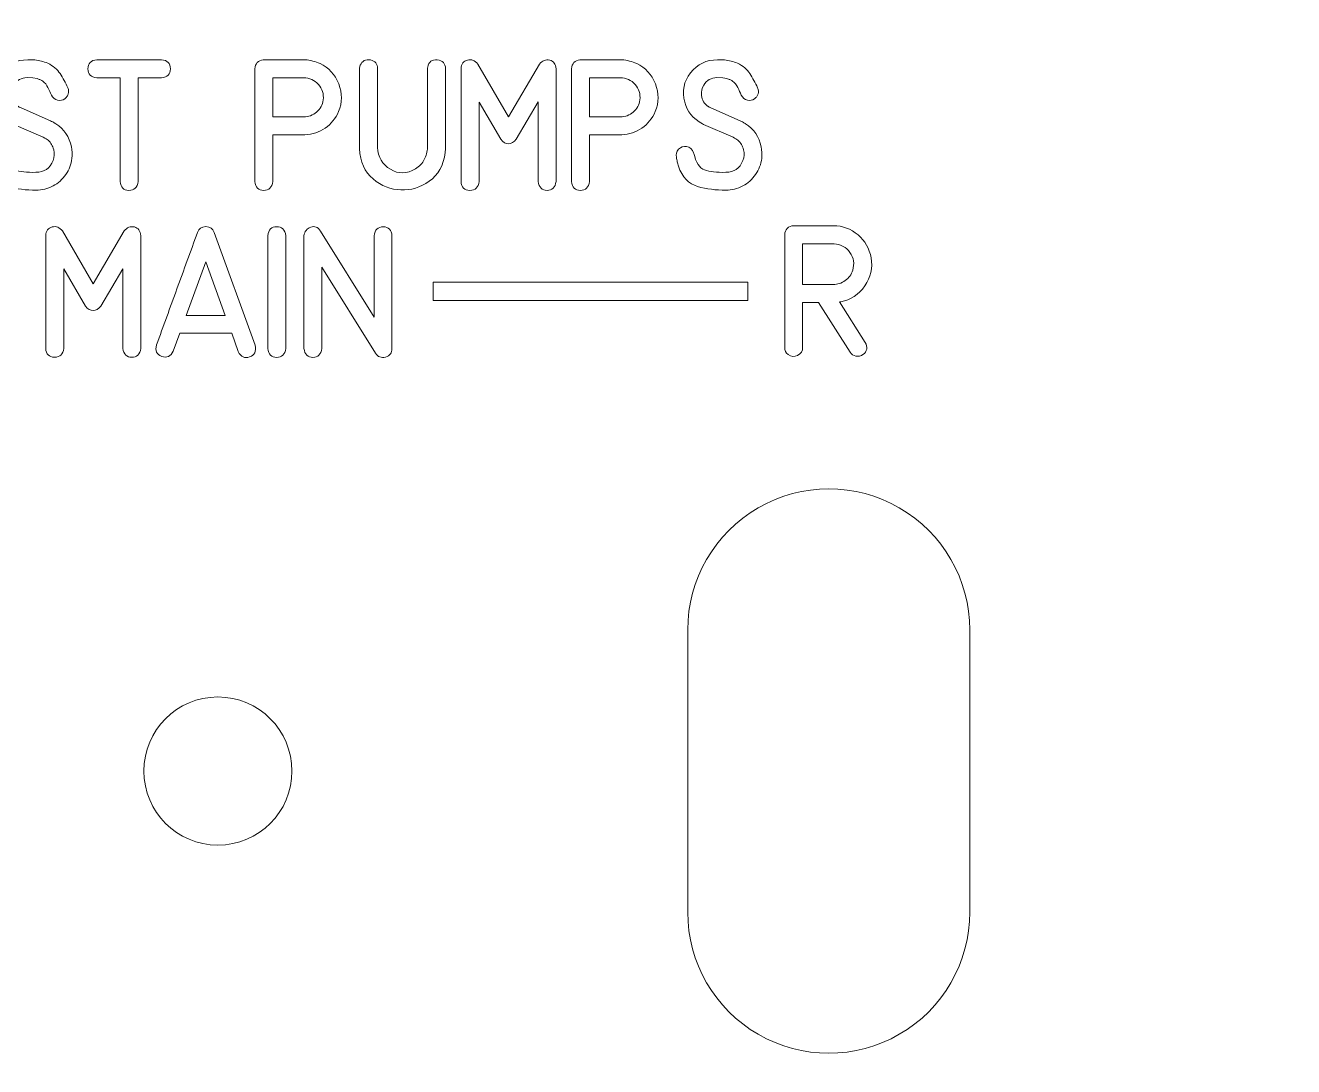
# Model space of a CAD drawing. Header units: millimetres. Extents: x -209 to 236, y -93 to 88.
# Drawn here: x -172.84 to -138.58, y -74.37 to -46.25 of the extents above; entities that cross this region are included whole.
import ezdxf

# ---------------------------------------------------------------- set-up
doc = ezdxf.new("R2010")
doc.units = ezdxf.units.MM
doc.header["$MEASUREMENT"] = 0
doc.layers.add('LED', color=7, linetype='Continuous')

msp = doc.modelspace()

# ---------------------------------------------------------------- linework, layer by layer
at = {"layer": 'LED', "color": 250, "lineweight": 9}
msp.add_ellipse((-167.6378, -66.3909), major_axis=(0, 2), ratio=1, dxfattribs=at)
for points, knots in [([(-64.1878, 86.0226), (-64.188, 86.4206), (-64.3464, 86.8023), (-64.628, 87.0836), (-64.628, 87.0836), (-64.9097, 87.3649), (-65.2897, 87.5228), (-65.6878, 87.5226), (-65.6878, 87.5226), (-65.6878, 87.5226), (-207.1378, 87.5226), (-207.1378, 87.5226), (-207.1378, 87.5226), (-207.5358, 87.5223), (-207.9175, 87.3639), (-208.1988, 87.0823), (-208.1988, 87.0823), (-208.4801, 86.8006), (-208.638, 86.4206), (-208.6378, 86.0226), (-208.6378, 86.0226), (-208.6378, 86.0226), (-208.6378, 81.5351), (-208.6378, 81.5351), (-208.6378, 81.5351), (-208.6375, 81.137), (-208.4791, 80.7553), (-208.1975, 80.474), (-208.1975, 80.474), (-207.9158, 80.1927), (-207.5358, 80.0348), (-207.1378, 80.0351), (-207.1378, 80.0351), (-207.1378, 80.0351), (-204.6753, 80.0351), (-204.6753, 80.0351), (-204.6753, 80.0351), (-202.5317, 80.0351), (-200.5509, 78.8915), (-199.4791, 77.0351), (-199.4791, 77.0351), (-198.4073, 75.1787), (-198.4073, 72.8915), (-199.4791, 71.0351), (-199.4791, 71.0351), (-200.5509, 69.1787), (-202.5317, 68.0351), (-204.6753, 68.0351), (-204.6753, 68.0351), (-204.6753, 68.0351), (-207.1378, 68.0351), (-207.1378, 68.0351), (-207.1378, 68.0351), (-207.5358, 68.0348), (-207.9175, 67.8764), (-208.1988, 67.5948), (-208.1988, 67.5948), (-208.4801, 67.3131), (-208.638, 66.9331), (-208.6378, 66.5351), (-208.6378, 66.5351), (-208.6378, 66.5351), (-208.6378, 24.3851), (-208.6378, 24.3851), (-208.6378, 24.3851), (-208.6375, 23.987), (-208.4791, 23.6053), (-208.1975, 23.324), (-208.1975, 23.324), (-207.9158, 23.0427), (-207.5358, 22.8848), (-207.1378, 22.8851), (-207.1378, 22.8851), (-207.1378, 22.8851), (-204.6753, 22.8851), (-204.6753, 22.8851), (-204.6753, 22.8851), (-202.5317, 22.8851), (-200.5509, 21.7415), (-199.4791, 19.8851), (-199.4791, 19.8851), (-198.4073, 18.0287), (-198.4073, 15.7415), (-199.4791, 13.8851), (-199.4791, 13.8851), (-200.5509, 12.0287), (-202.5317, 10.8851), (-204.6753, 10.8851), (-204.6753, 10.8851), (-204.6753, 10.8851), (-207.1378, 10.8851), (-207.1378, 10.8851), (-207.1378, 10.8851), (-207.5358, 10.8848), (-207.9175, 10.7264), (-208.1988, 10.4448), (-208.1988, 10.4448), (-208.4801, 10.1631), (-208.638, 9.7831), (-208.6378, 9.3851), (-208.6378, 9.3851), (-208.6378, 9.3851), (-208.6378, -70.8649), (-208.6378, -70.8649), (-208.6378, -70.8649), (-208.6375, -71.263), (-208.4791, -71.6447), (-208.1975, -71.926), (-208.1975, -71.926), (-207.9158, -72.2073), (-207.5358, -72.3652), (-207.1378, -72.3649), (-207.1378, -72.3649), (-207.1378, -72.3649), (-204.6753, -72.3649), (-204.6753, -72.3649), (-204.6753, -72.3649), (-202.5317, -72.3649), (-200.5509, -73.5085), (-199.4791, -75.3649), (-199.4791, -75.3649), (-198.4073, -77.2213), (-198.4073, -79.5085), (-199.4791, -81.3649), (-199.4791, -81.3649), (-200.5509, -83.2213), (-202.5317, -84.3649), (-204.6753, -84.3649), (-204.6753, -84.3649), (-204.6753, -84.3649), (-207.1378, -84.3649), (-207.1378, -84.3649), (-207.1378, -84.3649), (-207.5358, -84.3652), (-207.9175, -84.5236), (-208.1988, -84.8052), (-208.1988, -84.8052), (-208.4801, -85.0869), (-208.638, -85.4669), (-208.6378, -85.8649), (-208.6378, -85.8649), (-208.6378, -85.8649), (-208.6378, -90.3524), (-208.6378, -90.3524), (-208.6378, -90.3524), (-208.6375, -90.7505), (-208.4791, -91.1322), (-208.1975, -91.4135), (-208.1975, -91.4135), (-207.9158, -91.6948), (-207.5358, -91.8527), (-207.1378, -91.8524), (-207.1378, -91.8524), (-207.1378, -91.8524), (-65.6878, -91.8524), (-65.6878, -91.8524), (-65.6878, -91.8524), (-65.2897, -91.8522), (-64.908, -91.6938), (-64.6267, -91.4121), (-64.6267, -91.4121), (-64.3454, -91.1305), (-64.1875, -90.7505), (-64.1878, -90.3524), (-64.1878, -90.3524), (-64.1878, -90.3524), (-64.1878, -85.8649), (-64.1878, -85.8649), (-64.1878, -85.8649), (-64.188, -85.4669), (-64.3464, -85.0852), (-64.628, -84.8039), (-64.628, -84.8039), (-64.9097, -84.5226), (-65.2897, -84.3647), (-65.6878, -84.3649), (-65.6878, -84.3649), (-65.6878, -84.3649), (-68.1503, -84.3649), (-68.1503, -84.3649), (-68.1503, -84.3649), (-69.7406, -84.3659), (-71.2661, -83.7352), (-72.3913, -82.6114), (-72.3913, -82.6114), (-73.5165, -81.4876), (-74.1493, -79.9552), (-74.1503, -78.3649), (-74.1503, -78.3649), (-74.1503, -78.3649), (-74.1503, 16.8851), (-74.1503, 16.8851), (-74.1503, 16.8851), (-74.1513, 18.4754), (-73.5205, 20.0009), (-72.3967, 21.1261), (-72.3967, 21.1261), (-71.2729, 22.2514), (-69.7406, 22.8841), (-68.1503, 22.8851), (-68.1503, 22.8851), (-68.1503, 22.8851), (-65.6878, 22.8851), (-65.6878, 22.8851), (-65.6878, 22.8851), (-65.2897, 22.8853), (-64.908, 23.0437), (-64.6267, 23.3254), (-64.6267, 23.3254), (-64.3454, 23.607), (-64.1875, 23.987), (-64.1878, 24.3851), (-64.1878, 24.3851), (-64.1878, 24.3851), (-64.1878, 66.5351), (-64.1878, 66.5351), (-64.1878, 66.5351), (-64.188, 66.9331), (-64.3464, 67.3148), (-64.628, 67.5961), (-64.628, 67.5961), (-64.9097, 67.8774), (-65.2897, 68.0353), (-65.6878, 68.0351), (-65.6878, 68.0351), (-65.6878, 68.0351), (-68.1503, 68.0351), (-68.1503, 68.0351), (-68.1503, 68.0351), (-70.2939, 68.0351), (-72.2746, 69.1787), (-73.3464, 71.0351), (-73.3464, 71.0351), (-74.4182, 72.8915), (-74.4182, 75.1787), (-73.3464, 77.0351), (-73.3464, 77.0351), (-72.2746, 78.8915), (-70.2939, 80.0351), (-68.1503, 80.0351), (-68.1503, 80.0351), (-68.1503, 80.0351), (-65.6878, 80.0351), (-65.6878, 80.0351), (-65.6878, 80.0351), (-65.2897, 80.0353), (-64.908, 80.1937), (-64.6267, 80.4754), (-64.6267, 80.4754), (-64.3454, 80.757), (-64.1875, 81.137), (-64.1878, 81.5351), (-64.1878, 81.5351), (-64.1878, 81.5351), (-64.1878, 86.0226), (-64.1878, 86.0226)], [0, 0, 0, 0, 0.0153846, 0.0153846, 0.0153846, 0.0153846, 0.0307692, 0.0307692, 0.0307692, 0.0307692, 0.0461538, 0.0461538, 0.0461538, 0.0461538, 0.0615385, 0.0615385, 0.0615385, 0.0615385, 0.0769231, 0.0769231, 0.0769231, 0.0769231, 0.0923077, 0.0923077, 0.0923077, 0.0923077, 0.1076923, 0.1076923, 0.1076923, 0.1076923, 0.1230769, 0.1230769, 0.1230769, 0.1230769, 0.1384615, 0.1384615, 0.1384615, 0.1384615, 0.1538462, 0.1538462, 0.1538462, 0.1538462, 0.1692308, 0.1692308, 0.1692308, 0.1692308, 0.1846154, 0.1846154, 0.1846154, 0.1846154, 0.2, 0.2, 0.2, 0.2, 0.2153846, 0.2153846, 0.2153846, 0.2153846, 0.2307692, 0.2307692, 0.2307692, 0.2307692, 0.2461538, 0.2461538, 0.2461538, 0.2461538, 0.2615385, 0.2615385, 0.2615385, 0.2615385, 0.2769231, 0.2769231, 0.2769231, 0.2769231, 0.2923077, 0.2923077, 0.2923077, 0.2923077, 0.3076923, 0.3076923, 0.3076923, 0.3076923, 0.3230769, 0.3230769, 0.3230769, 0.3230769, 0.3384615, 0.3384615, 0.3384615, 0.3384615, 0.3538462, 0.3538462, 0.3538462, 0.3538462, 0.3692308, 0.3692308, 0.3692308, 0.3692308, 0.3846154, 0.3846154, 0.3846154, 0.3846154, 0.4, 0.4, 0.4, 0.4, 0.4153846, 0.4153846, 0.4153846, 0.4153846, 0.4307692, 0.4307692, 0.4307692, 0.4307692, 0.4461538, 0.4461538, 0.4461538, 0.4461538, 0.4615385, 0.4615385, 0.4615385, 0.4615385, 0.4769231, 0.4769231, 0.4769231, 0.4769231, 0.4923077, 0.4923077, 0.4923077, 0.4923077, 0.5076923, 0.5076923, 0.5076923, 0.5076923, 0.5230769, 0.5230769, 0.5230769, 0.5230769, 0.5384615, 0.5384615, 0.5384615, 0.5384615, 0.5538462, 0.5538462, 0.5538462, 0.5538462, 0.5692308, 0.5692308, 0.5692308, 0.5692308, 0.5846154, 0.5846154, 0.5846154, 0.5846154, 0.6, 0.6, 0.6, 0.6, 0.6153846, 0.6153846, 0.6153846, 0.6153846, 0.6307692, 0.6307692, 0.6307692, 0.6307692, 0.6461538, 0.6461538, 0.6461538, 0.6461538, 0.6615385, 0.6615385, 0.6615385, 0.6615385, 0.6769231, 0.6769231, 0.6769231, 0.6769231, 0.6923077, 0.6923077, 0.6923077, 0.6923077, 0.7076923, 0.7076923, 0.7076923, 0.7076923, 0.7230769, 0.7230769, 0.7230769, 0.7230769, 0.7384615, 0.7384615, 0.7384615, 0.7384615, 0.7538462, 0.7538462, 0.7538462, 0.7538462, 0.7692308, 0.7692308, 0.7692308, 0.7692308, 0.7846154, 0.7846154, 0.7846154, 0.7846154, 0.8, 0.8, 0.8, 0.8, 0.8153846, 0.8153846, 0.8153846, 0.8153846, 0.8307692, 0.8307692, 0.8307692, 0.8307692, 0.8461538, 0.8461538, 0.8461538, 0.8461538, 0.8615385, 0.8615385, 0.8615385, 0.8615385, 0.8769231, 0.8769231, 0.8769231, 0.8769231, 0.8923077, 0.8923077, 0.8923077, 0.8923077, 0.9076923, 0.9076923, 0.9076923, 0.9076923, 0.9230769, 0.9230769, 0.9230769, 0.9230769, 0.9384615, 0.9384615, 0.9384615, 0.9384615, 0.9538462, 0.9538462, 0.9538462, 0.9538462, 0.9692308, 0.9692308, 0.9692308, 0.9692308, 1, 1, 1, 1]), ([(-154.9478, -62.5809), (-154.9478, -61.2197), (-154.2216, -59.962), (-153.0428, -59.2814), (-153.0428, -59.2814), (-151.8639, -58.6008), (-150.4116, -58.6008), (-149.2328, -59.2814), (-149.2328, -59.2814), (-148.0539, -59.962), (-147.3278, -61.2197), (-147.3278, -62.5809), (-147.3278, -62.5809), (-147.3278, -62.5809), (-147.3278, -70.2009), (-147.3278, -70.2009), (-147.3278, -70.2009), (-147.3278, -71.5621), (-148.0539, -72.8199), (-149.2328, -73.5005), (-149.2328, -73.5005), (-150.4116, -74.1811), (-151.8639, -74.1811), (-153.0428, -73.5005), (-153.0428, -73.5005), (-154.2216, -72.8199), (-154.9478, -71.5621), (-154.9478, -70.2009), (-154.9478, -70.2009), (-154.9478, -70.2009), (-154.9478, -62.5809), (-154.9478, -62.5809)], [0, 0, 0, 0, 0.1111111, 0.1111111, 0.1111111, 0.1111111, 0.2222222, 0.2222222, 0.2222222, 0.2222222, 0.3333333, 0.3333333, 0.3333333, 0.3333333, 0.4444444, 0.4444444, 0.4444444, 0.4444444, 0.5555556, 0.5555556, 0.5555556, 0.5555556, 0.6666667, 0.6666667, 0.6666667, 0.6666667, 0.7777778, 0.7777778, 0.7777778, 0.7777778, 1, 1, 1, 1])]:
    msp.add_open_spline(points, degree=3, knots=knots, dxfattribs=at)
at = {"layer": 'LED', "color": 240, "lineweight": 9}
for points, knots in [([(-172.1585, -48.8334), (-172.1585, -48.8334), (-172.1309, -48.8451), (-172.1309, -48.8451), (-172.1309, -48.8451), (-172.1309, -48.8451), (-172.0997, -48.8604), (-172.0997, -48.8604), (-172.0997, -48.8604), (-172.0997, -48.8604), (-172.0721, -48.8763), (-172.0721, -48.8763), (-172.0721, -48.8763), (-172.0644, -48.8822), (-172.055, -48.8875), (-172.0456, -48.8928), (-172.0456, -48.8928), (-172.0356, -48.8975), (-172.0262, -48.9033), (-172.0168, -48.9086), (-172.0168, -48.9086), (-171.7899, -49.058), (-171.6488, -49.2649), (-171.5953, -49.5289), (-171.5953, -49.5289), (-171.5747, -49.6324), (-171.57, -49.7388), (-171.5811, -49.8476), (-171.5811, -49.8476), (-171.6, -50.004), (-171.6546, -50.148), (-171.7458, -50.2809), (-171.7458, -50.2809), (-171.8369, -50.4138), (-171.9516, -50.5161), (-172.0891, -50.5884), (-172.0891, -50.5884), (-172.2373, -50.6666), (-172.3908, -50.7054), (-172.5495, -50.7054), (-172.5495, -50.7054), (-172.8158, -50.7054), (-173.0698, -50.6713), (-173.3127, -50.6031), (-173.3127, -50.6031), (-173.5549, -50.5349), (-173.7277, -50.3521), (-173.8306, -50.0545), (-173.8306, -50.0545), (-173.8448, -50.0163), (-173.8547, -49.9775), (-173.8618, -49.9375), (-173.8618, -49.9375), (-173.8689, -49.897), (-173.8771, -49.857), (-173.8859, -49.8164), (-173.8859, -49.8164), (-173.903, -49.7341), (-173.883, -49.6612), (-173.8248, -49.5977), (-173.8248, -49.5977), (-173.7671, -49.5348), (-173.6948, -49.5107), (-173.609, -49.5254), (-173.609, -49.5254), (-173.5179, -49.5442), (-173.4549, -49.6001), (-173.4191, -49.6941), (-173.4191, -49.6941), (-173.4191, -49.6941), (-173.4138, -49.71), (-173.4138, -49.71), (-173.4138, -49.71), (-173.3591, -49.9593), (-173.2627, -50.1081), (-173.1257, -50.1563), (-173.1257, -50.1563), (-172.9881, -50.2045), (-172.7976, -50.2262), (-172.553, -50.2215), (-172.553, -50.2215), (-172.3278, -50.2215), (-172.1732, -50.1157), (-172.0891, -49.9046), (-172.0891, -49.9046), (-172.0527, -49.8105), (-172.0468, -49.7124), (-172.0721, -49.6106), (-172.0721, -49.6106), (-172.0974, -49.5095), (-172.1473, -49.4243), (-172.222, -49.3567), (-172.222, -49.3567), (-172.2555, -49.3278), (-172.299, -49.3014), (-172.3531, -49.2761), (-172.3531, -49.2761), (-172.3531, -49.2761), (-173.1504, -48.9263), (-173.1504, -48.9263), (-173.1504, -48.9263), (-173.1504, -48.9263), (-173.1763, -48.9122), (-173.1763, -48.9122), (-173.1763, -48.9122), (-173.4373, -48.7746), (-173.599, -48.5788), (-173.6619, -48.3248), (-173.6619, -48.3248), (-173.7389, -48.0308), (-173.6854, -47.7674), (-173.5008, -47.5334), (-173.5008, -47.5334), (-173.3168, -47.3), (-173.0745, -47.183), (-172.7753, -47.183), (-172.7753, -47.183), (-172.7753, -47.183), (-172.5854, -47.1883), (-172.5854, -47.1883), (-172.5854, -47.1883), (-172.5236, -47.1995), (-172.4637, -47.2106), (-172.4066, -47.2218), (-172.4066, -47.2218), (-172.349, -47.2324), (-172.2908, -47.2512), (-172.2326, -47.2777), (-172.2326, -47.2777), (-172.088, -47.3453), (-171.9768, -47.4388), (-171.8998, -47.5569), (-171.8998, -47.5569), (-171.8228, -47.6751), (-171.7534, -47.8033), (-171.6917, -47.9409), (-171.6917, -47.9409), (-171.6858, -47.9538), (-171.6805, -47.9685), (-171.6758, -47.9856), (-171.6758, -47.9856), (-171.6635, -48.042), (-171.6693, -48.0931), (-171.6934, -48.139), (-171.6934, -48.139), (-171.707, -48.1678), (-171.7217, -48.1896), (-171.7364, -48.2043), (-171.7364, -48.2043), (-171.7511, -48.2196), (-171.7634, -48.2296), (-171.7722, -48.2354), (-171.7722, -48.2354), (-171.8322, -48.2778), (-171.8975, -48.2907), (-171.9686, -48.2731), (-171.9686, -48.2731), (-172.0403, -48.2572), (-172.0944, -48.2113), (-172.1326, -48.1355), (-172.1326, -48.1355), (-172.1626, -48.069), (-172.1944, -48.0008), (-172.2279, -47.9315), (-172.2279, -47.9315), (-172.262, -47.8621), (-172.3096, -47.8045), (-172.3702, -47.758), (-172.3702, -47.758), (-172.3955, -47.7398), (-172.4201, -47.7263), (-172.4437, -47.718), (-172.4437, -47.718), (-172.4672, -47.7092), (-172.4931, -47.6998), (-172.5219, -47.6892), (-172.5219, -47.6892), (-172.5219, -47.6892), (-172.6336, -47.6704), (-172.6336, -47.6704), (-172.6336, -47.6704), (-172.6336, -47.6704), (-172.7923, -47.6651), (-172.7923, -47.6651), (-172.7923, -47.6651), (-172.9464, -47.6675), (-173.064, -47.7339), (-173.1451, -47.865), (-173.1451, -47.865), (-173.2004, -47.9491), (-173.2209, -48.0426), (-173.2074, -48.1461), (-173.2074, -48.1461), (-173.1915, -48.2731), (-173.1316, -48.3718), (-173.0281, -48.4424), (-173.0281, -48.4424), (-173.0234, -48.4453), (-173.0187, -48.4494), (-173.0128, -48.4536), (-173.0128, -48.4536), (-173.0069, -48.4571), (-173.0005, -48.4612), (-172.994, -48.4647), (-172.994, -48.4647), (-172.994, -48.4647), (-172.9746, -48.473), (-172.9746, -48.473), (-172.9746, -48.473), (-172.9746, -48.473), (-172.954, -48.4818), (-172.954, -48.4818), (-172.954, -48.4818), (-172.954, -48.4818), (-172.1585, -48.8334), (-172.1585, -48.8334)], [0, 0, 0, 0, 0.0181818, 0.0181818, 0.0181818, 0.0181818, 0.0363636, 0.0363636, 0.0363636, 0.0363636, 0.0545455, 0.0545455, 0.0545455, 0.0545455, 0.0727273, 0.0727273, 0.0727273, 0.0727273, 0.0909091, 0.0909091, 0.0909091, 0.0909091, 0.1090909, 0.1090909, 0.1090909, 0.1090909, 0.1272727, 0.1272727, 0.1272727, 0.1272727, 0.1454545, 0.1454545, 0.1454545, 0.1454545, 0.1636364, 0.1636364, 0.1636364, 0.1636364, 0.1818182, 0.1818182, 0.1818182, 0.1818182, 0.2, 0.2, 0.2, 0.2, 0.2181818, 0.2181818, 0.2181818, 0.2181818, 0.2363636, 0.2363636, 0.2363636, 0.2363636, 0.2545455, 0.2545455, 0.2545455, 0.2545455, 0.2727273, 0.2727273, 0.2727273, 0.2727273, 0.2909091, 0.2909091, 0.2909091, 0.2909091, 0.3090909, 0.3090909, 0.3090909, 0.3090909, 0.3272727, 0.3272727, 0.3272727, 0.3272727, 0.3454545, 0.3454545, 0.3454545, 0.3454545, 0.3636364, 0.3636364, 0.3636364, 0.3636364, 0.3818182, 0.3818182, 0.3818182, 0.3818182, 0.4, 0.4, 0.4, 0.4, 0.4181818, 0.4181818, 0.4181818, 0.4181818, 0.4363636, 0.4363636, 0.4363636, 0.4363636, 0.4545455, 0.4545455, 0.4545455, 0.4545455, 0.4727273, 0.4727273, 0.4727273, 0.4727273, 0.4909091, 0.4909091, 0.4909091, 0.4909091, 0.5090909, 0.5090909, 0.5090909, 0.5090909, 0.5272727, 0.5272727, 0.5272727, 0.5272727, 0.5454545, 0.5454545, 0.5454545, 0.5454545, 0.5636364, 0.5636364, 0.5636364, 0.5636364, 0.5818182, 0.5818182, 0.5818182, 0.5818182, 0.6, 0.6, 0.6, 0.6, 0.6181818, 0.6181818, 0.6181818, 0.6181818, 0.6363636, 0.6363636, 0.6363636, 0.6363636, 0.6545455, 0.6545455, 0.6545455, 0.6545455, 0.6727273, 0.6727273, 0.6727273, 0.6727273, 0.6909091, 0.6909091, 0.6909091, 0.6909091, 0.7090909, 0.7090909, 0.7090909, 0.7090909, 0.7272727, 0.7272727, 0.7272727, 0.7272727, 0.7454545, 0.7454545, 0.7454545, 0.7454545, 0.7636364, 0.7636364, 0.7636364, 0.7636364, 0.7818182, 0.7818182, 0.7818182, 0.7818182, 0.8, 0.8, 0.8, 0.8, 0.8181818, 0.8181818, 0.8181818, 0.8181818, 0.8363636, 0.8363636, 0.8363636, 0.8363636, 0.8545455, 0.8545455, 0.8545455, 0.8545455, 0.8727273, 0.8727273, 0.8727273, 0.8727273, 0.8909091, 0.8909091, 0.8909091, 0.8909091, 0.9090909, 0.9090909, 0.9090909, 0.9090909, 0.9272727, 0.9272727, 0.9272727, 0.9272727, 0.9454545, 0.9454545, 0.9454545, 0.9454545, 0.9636364, 0.9636364, 0.9636364, 0.9636364, 1, 1, 1, 1]), ([(-170.2759, -50.4696), (-170.2759, -50.4696), (-170.2759, -47.6686), (-170.2759, -47.6686), (-170.2759, -47.6686), (-170.2759, -47.6686), (-170.9079, -47.6686), (-170.9079, -47.6686), (-170.9079, -47.6686), (-171.0685, -47.6563), (-171.149, -47.5752), (-171.1484, -47.427), (-171.1484, -47.427), (-171.1478, -47.2782), (-171.0673, -47.1965), (-170.9079, -47.183), (-170.9079, -47.183), (-170.9079, -47.183), (-169.1594, -47.183), (-169.1594, -47.183), (-169.1594, -47.183), (-169.0012, -47.1953), (-168.9213, -47.2771), (-168.9207, -47.427), (-168.9207, -47.427), (-168.9201, -47.5763), (-169, -47.6575), (-169.1594, -47.6686), (-169.1594, -47.6686), (-169.1594, -47.6686), (-169.7897, -47.6686), (-169.7897, -47.6686), (-169.7897, -47.6686), (-169.7897, -47.6686), (-169.7897, -50.4696), (-169.7897, -50.4696), (-169.7897, -50.4696), (-169.8161, -50.6325), (-169.9008, -50.7131), (-170.0442, -50.7107), (-170.0442, -50.7107), (-170.1871, -50.7083), (-170.2641, -50.6278), (-170.2759, -50.4696)], [0, 0, 0, 0, 0.0833333, 0.0833333, 0.0833333, 0.0833333, 0.1666667, 0.1666667, 0.1666667, 0.1666667, 0.25, 0.25, 0.25, 0.25, 0.3333333, 0.3333333, 0.3333333, 0.3333333, 0.4166667, 0.4166667, 0.4166667, 0.4166667, 0.5, 0.5, 0.5, 0.5, 0.5833333, 0.5833333, 0.5833333, 0.5833333, 0.6666667, 0.6666667, 0.6666667, 0.6666667, 0.75, 0.75, 0.75, 0.75, 0.8333333, 0.8333333, 0.8333333, 0.8333333, 1, 1, 1, 1]), ([(-165.3183, -47.183), (-165.3183, -47.183), (-165.2854, -47.183), (-165.2854, -47.183), (-165.2854, -47.183), (-165.1384, -47.1936), (-165.0032, -47.2265), (-164.8792, -47.283), (-164.8792, -47.283), (-164.6416, -47.3941), (-164.4735, -47.5775), (-164.3747, -47.8327), (-164.3747, -47.8327), (-164.2759, -48.0873), (-164.2771, -48.336), (-164.3776, -48.5782), (-164.3776, -48.5782), (-164.4594, -48.7699), (-164.5799, -48.9204), (-164.7398, -49.0286), (-164.7398, -49.0286), (-164.8991, -49.1373), (-165.0814, -49.1979), (-165.2854, -49.2103), (-165.2854, -49.2103), (-165.2854, -49.2103), (-165.3183, -49.212), (-165.3183, -49.212), (-165.3183, -49.212), (-165.3183, -49.212), (-166.1556, -49.212), (-166.1556, -49.212), (-166.1556, -49.212), (-166.1556, -49.212), (-166.1556, -50.4679), (-166.1556, -50.4679), (-166.1556, -50.4679), (-166.1762, -50.6296), (-166.2579, -50.7107), (-166.4002, -50.7107), (-166.4002, -50.7107), (-166.5425, -50.7107), (-166.6236, -50.6296), (-166.643, -50.4679), (-166.643, -50.4679), (-166.643, -50.4679), (-166.643, -47.4241), (-166.643, -47.4241), (-166.643, -47.4241), (-166.6259, -47.2818), (-166.5501, -47.2012), (-166.4155, -47.183), (-166.4155, -47.183), (-166.4155, -47.183), (-166.4002, -47.183), (-166.4002, -47.183), (-166.4002, -47.183), (-166.4002, -47.183), (-165.3183, -47.183), (-165.3183, -47.183)], [0, 0, 0, 0, 0.0625, 0.0625, 0.0625, 0.0625, 0.125, 0.125, 0.125, 0.125, 0.1875, 0.1875, 0.1875, 0.1875, 0.25, 0.25, 0.25, 0.25, 0.3125, 0.3125, 0.3125, 0.3125, 0.375, 0.375, 0.375, 0.375, 0.4375, 0.4375, 0.4375, 0.4375, 0.5, 0.5, 0.5, 0.5, 0.5625, 0.5625, 0.5625, 0.5625, 0.625, 0.625, 0.625, 0.625, 0.6875, 0.6875, 0.6875, 0.6875, 0.75, 0.75, 0.75, 0.75, 0.8125, 0.8125, 0.8125, 0.8125, 0.875, 0.875, 0.875, 0.875, 1, 1, 1, 1]), ([(-161.4914, -49.5477), (-161.4914, -49.5477), (-161.4914, -49.5824), (-161.4914, -49.5824), (-161.4914, -49.5824), (-161.4949, -49.64), (-161.4973, -49.6741), (-161.4979, -49.6859), (-161.4979, -49.6859), (-161.5461, -50.0369), (-161.6907, -50.2962), (-161.9306, -50.4638), (-161.9306, -50.4638), (-162.1705, -50.6307), (-162.4268, -50.7089), (-162.6984, -50.6978), (-162.6984, -50.6978), (-162.9707, -50.6866), (-163.22, -50.5878), (-163.4451, -50.4009), (-163.4451, -50.4009), (-163.6709, -50.2133), (-163.7938, -49.9405), (-163.8132, -49.5824), (-163.8132, -49.5824), (-163.8132, -49.5824), (-163.8132, -49.5477), (-163.8132, -49.5477), (-163.8132, -49.5477), (-163.8132, -49.5477), (-163.8132, -47.4241), (-163.8132, -47.4241), (-163.8132, -47.4241), (-163.8132, -47.39), (-163.8067, -47.3588), (-163.7944, -47.3312), (-163.7944, -47.3312), (-163.7391, -47.2106), (-163.6474, -47.163), (-163.5192, -47.1883), (-163.5192, -47.1883), (-163.3916, -47.2136), (-163.3276, -47.2924), (-163.3276, -47.4241), (-163.3276, -47.4241), (-163.3276, -47.4241), (-163.3276, -49.5477), (-163.3276, -49.5477), (-163.3276, -49.5477), (-163.3105, -49.8123), (-163.1941, -50.0099), (-162.9789, -50.1404), (-162.9789, -50.1404), (-162.7631, -50.2715), (-162.5368, -50.2656), (-162.2992, -50.1233), (-162.2992, -50.1233), (-162.1922, -50.0604), (-162.114, -49.9787), (-162.064, -49.8788), (-162.064, -49.8788), (-162.0141, -49.7788), (-161.9847, -49.6683), (-161.9753, -49.5477), (-161.9753, -49.5477), (-161.9753, -49.5477), (-161.9753, -47.4241), (-161.9753, -47.4241), (-161.9753, -47.4241), (-161.9753, -47.4035), (-161.9741, -47.3882), (-161.9717, -47.3776), (-161.9717, -47.3776), (-161.9453, -47.2365), (-161.8589, -47.1724), (-161.7119, -47.1865), (-161.7119, -47.1865), (-161.5649, -47.2001), (-161.4914, -47.2794), (-161.4914, -47.4241), (-161.4914, -47.4241), (-161.4914, -47.4241), (-161.4914, -49.5477), (-161.4914, -49.5477)], [0, 0, 0, 0, 0.0454545, 0.0454545, 0.0454545, 0.0454545, 0.0909091, 0.0909091, 0.0909091, 0.0909091, 0.1363636, 0.1363636, 0.1363636, 0.1363636, 0.1818182, 0.1818182, 0.1818182, 0.1818182, 0.2272727, 0.2272727, 0.2272727, 0.2272727, 0.2727273, 0.2727273, 0.2727273, 0.2727273, 0.3181818, 0.3181818, 0.3181818, 0.3181818, 0.3636364, 0.3636364, 0.3636364, 0.3636364, 0.4090909, 0.4090909, 0.4090909, 0.4090909, 0.4545455, 0.4545455, 0.4545455, 0.4545455, 0.5, 0.5, 0.5, 0.5, 0.5454545, 0.5454545, 0.5454545, 0.5454545, 0.5909091, 0.5909091, 0.5909091, 0.5909091, 0.6363636, 0.6363636, 0.6363636, 0.6363636, 0.6818182, 0.6818182, 0.6818182, 0.6818182, 0.7272727, 0.7272727, 0.7272727, 0.7272727, 0.7727273, 0.7727273, 0.7727273, 0.7727273, 0.8181818, 0.8181818, 0.8181818, 0.8181818, 0.8636364, 0.8636364, 0.8636364, 0.8636364, 0.9090909, 0.9090909, 0.9090909, 0.9090909, 1, 1, 1, 1]), ([(-158.5028, -50.4696), (-158.5281, -50.6302), (-158.6093, -50.7107), (-158.7462, -50.7101), (-158.7462, -50.7101), (-158.8838, -50.7095), (-158.9644, -50.629), (-158.9885, -50.4696), (-158.9885, -50.4696), (-158.9885, -50.4696), (-158.9885, -48.3183), (-158.9885, -48.3183), (-158.9885, -48.3183), (-158.9885, -48.3183), (-159.5794, -49.329), (-159.5794, -49.329), (-159.5794, -49.329), (-159.6423, -49.4049), (-159.7128, -49.4448), (-159.7904, -49.4484), (-159.7904, -49.4484), (-159.8681, -49.4513), (-159.9368, -49.4119), (-159.998, -49.329), (-159.998, -49.329), (-159.998, -49.329), (-160.5854, -48.323), (-160.5854, -48.323), (-160.5854, -48.323), (-160.5854, -48.323), (-160.5836, -50.4696), (-160.5836, -50.4696), (-160.5836, -50.4696), (-160.6018, -50.629), (-160.6847, -50.7089), (-160.8323, -50.7083), (-160.8323, -50.7083), (-160.9799, -50.7078), (-161.0592, -50.6278), (-161.071, -50.4696), (-161.071, -50.4696), (-161.071, -50.4696), (-161.071, -47.4276), (-161.071, -47.4276), (-161.071, -47.4276), (-161.0616, -47.2953), (-161.004, -47.2165), (-160.897, -47.1906), (-160.897, -47.1906), (-160.79, -47.1648), (-160.6971, -47.2012), (-160.6177, -47.3), (-160.6177, -47.3), (-160.6177, -47.3), (-159.7893, -48.7246), (-159.7893, -48.7246), (-159.7893, -48.7246), (-159.7893, -48.7246), (-158.952, -47.3), (-158.952, -47.3), (-158.952, -47.3), (-158.8732, -47.2012), (-158.7809, -47.1654), (-158.6757, -47.1918), (-158.6757, -47.1918), (-158.571, -47.2183), (-158.5128, -47.2965), (-158.5028, -47.4276), (-158.5028, -47.4276), (-158.5028, -47.4276), (-158.5028, -50.4696), (-158.5028, -50.4696)], [0, 0, 0, 0, 0.0526316, 0.0526316, 0.0526316, 0.0526316, 0.1052632, 0.1052632, 0.1052632, 0.1052632, 0.1578947, 0.1578947, 0.1578947, 0.1578947, 0.2105263, 0.2105263, 0.2105263, 0.2105263, 0.2631579, 0.2631579, 0.2631579, 0.2631579, 0.3157895, 0.3157895, 0.3157895, 0.3157895, 0.3684211, 0.3684211, 0.3684211, 0.3684211, 0.4210526, 0.4210526, 0.4210526, 0.4210526, 0.4736842, 0.4736842, 0.4736842, 0.4736842, 0.5263158, 0.5263158, 0.5263158, 0.5263158, 0.5789474, 0.5789474, 0.5789474, 0.5789474, 0.6315789, 0.6315789, 0.6315789, 0.6315789, 0.6842105, 0.6842105, 0.6842105, 0.6842105, 0.7368421, 0.7368421, 0.7368421, 0.7368421, 0.7894737, 0.7894737, 0.7894737, 0.7894737, 0.8421053, 0.8421053, 0.8421053, 0.8421053, 0.8947368, 0.8947368, 0.8947368, 0.8947368, 1, 1, 1, 1]), ([(-156.7648, -47.183), (-156.7648, -47.183), (-156.7319, -47.183), (-156.7319, -47.183), (-156.7319, -47.183), (-156.5849, -47.1936), (-156.4497, -47.2265), (-156.3257, -47.283), (-156.3257, -47.283), (-156.0881, -47.3941), (-155.92, -47.5775), (-155.8212, -47.8327), (-155.8212, -47.8327), (-155.7224, -48.0873), (-155.7236, -48.336), (-155.8241, -48.5782), (-155.8241, -48.5782), (-155.9059, -48.7699), (-156.0264, -48.9204), (-156.1863, -49.0286), (-156.1863, -49.0286), (-156.3456, -49.1373), (-156.5279, -49.1979), (-156.7319, -49.2103), (-156.7319, -49.2103), (-156.7319, -49.2103), (-156.7648, -49.212), (-156.7648, -49.212), (-156.7648, -49.212), (-156.7648, -49.212), (-157.6021, -49.212), (-157.6021, -49.212), (-157.6021, -49.212), (-157.6021, -49.212), (-157.6021, -50.4679), (-157.6021, -50.4679), (-157.6021, -50.4679), (-157.6227, -50.6296), (-157.7044, -50.7107), (-157.8467, -50.7107), (-157.8467, -50.7107), (-157.989, -50.7107), (-158.0701, -50.6296), (-158.0895, -50.4679), (-158.0895, -50.4679), (-158.0895, -50.4679), (-158.0895, -47.4241), (-158.0895, -47.4241), (-158.0895, -47.4241), (-158.0724, -47.2818), (-157.9966, -47.2012), (-157.862, -47.183), (-157.862, -47.183), (-157.862, -47.183), (-157.8467, -47.183), (-157.8467, -47.183), (-157.8467, -47.183), (-157.8467, -47.183), (-156.7648, -47.183), (-156.7648, -47.183)], [0, 0, 0, 0, 0.0625, 0.0625, 0.0625, 0.0625, 0.125, 0.125, 0.125, 0.125, 0.1875, 0.1875, 0.1875, 0.1875, 0.25, 0.25, 0.25, 0.25, 0.3125, 0.3125, 0.3125, 0.3125, 0.375, 0.375, 0.375, 0.375, 0.4375, 0.4375, 0.4375, 0.4375, 0.5, 0.5, 0.5, 0.5, 0.5625, 0.5625, 0.5625, 0.5625, 0.625, 0.625, 0.625, 0.625, 0.6875, 0.6875, 0.6875, 0.6875, 0.75, 0.75, 0.75, 0.75, 0.8125, 0.8125, 0.8125, 0.8125, 0.875, 0.875, 0.875, 0.875, 1, 1, 1, 1]), ([(-153.527, -48.8334), (-153.527, -48.8334), (-153.4994, -48.8451), (-153.4994, -48.8451), (-153.4994, -48.8451), (-153.4994, -48.8451), (-153.4682, -48.8604), (-153.4682, -48.8604), (-153.4682, -48.8604), (-153.4682, -48.8604), (-153.4406, -48.8763), (-153.4406, -48.8763), (-153.4406, -48.8763), (-153.4329, -48.8822), (-153.4235, -48.8875), (-153.4141, -48.8928), (-153.4141, -48.8928), (-153.4041, -48.8975), (-153.3947, -48.9033), (-153.3853, -48.9086), (-153.3853, -48.9086), (-153.1584, -49.058), (-153.0173, -49.2649), (-152.9638, -49.5289), (-152.9638, -49.5289), (-152.9432, -49.6324), (-152.9385, -49.7388), (-152.9496, -49.8476), (-152.9496, -49.8476), (-152.9685, -50.004), (-153.0231, -50.148), (-153.1143, -50.2809), (-153.1143, -50.2809), (-153.2054, -50.4138), (-153.3201, -50.5161), (-153.4576, -50.5884), (-153.4576, -50.5884), (-153.6058, -50.6666), (-153.7593, -50.7054), (-153.918, -50.7054), (-153.918, -50.7054), (-154.1843, -50.7054), (-154.4383, -50.6713), (-154.6812, -50.6031), (-154.6812, -50.6031), (-154.9234, -50.5349), (-155.0962, -50.3521), (-155.1991, -50.0545), (-155.1991, -50.0545), (-155.2133, -50.0163), (-155.2232, -49.9775), (-155.2303, -49.9375), (-155.2303, -49.9375), (-155.2374, -49.897), (-155.2456, -49.857), (-155.2544, -49.8164), (-155.2544, -49.8164), (-155.2715, -49.7341), (-155.2515, -49.6612), (-155.1933, -49.5977), (-155.1933, -49.5977), (-155.1356, -49.5348), (-155.0633, -49.5107), (-154.9775, -49.5254), (-154.9775, -49.5254), (-154.8864, -49.5442), (-154.8234, -49.6001), (-154.7876, -49.6941), (-154.7876, -49.6941), (-154.7876, -49.6941), (-154.7823, -49.71), (-154.7823, -49.71), (-154.7823, -49.71), (-154.7276, -49.9593), (-154.6312, -50.1081), (-154.4942, -50.1563), (-154.4942, -50.1563), (-154.3566, -50.2045), (-154.1661, -50.2262), (-153.9215, -50.2215), (-153.9215, -50.2215), (-153.6963, -50.2215), (-153.5417, -50.1157), (-153.4576, -49.9046), (-153.4576, -49.9046), (-153.4212, -49.8105), (-153.4153, -49.7124), (-153.4406, -49.6106), (-153.4406, -49.6106), (-153.4659, -49.5095), (-153.5158, -49.4243), (-153.5905, -49.3567), (-153.5905, -49.3567), (-153.624, -49.3278), (-153.6675, -49.3014), (-153.7216, -49.2761), (-153.7216, -49.2761), (-153.7216, -49.2761), (-154.5189, -48.9263), (-154.5189, -48.9263), (-154.5189, -48.9263), (-154.5189, -48.9263), (-154.5448, -48.9122), (-154.5448, -48.9122), (-154.5448, -48.9122), (-154.8058, -48.7746), (-154.9675, -48.5788), (-155.0304, -48.3248), (-155.0304, -48.3248), (-155.1074, -48.0308), (-155.0539, -47.7674), (-154.8693, -47.5334), (-154.8693, -47.5334), (-154.6853, -47.3), (-154.443, -47.183), (-154.1438, -47.183), (-154.1438, -47.183), (-154.1438, -47.183), (-153.9539, -47.1883), (-153.9539, -47.1883), (-153.9539, -47.1883), (-153.8921, -47.1995), (-153.8322, -47.2106), (-153.7751, -47.2218), (-153.7751, -47.2218), (-153.7175, -47.2324), (-153.6593, -47.2512), (-153.6011, -47.2777), (-153.6011, -47.2777), (-153.4565, -47.3453), (-153.3453, -47.4388), (-153.2683, -47.5569), (-153.2683, -47.5569), (-153.1913, -47.6751), (-153.1219, -47.8033), (-153.0602, -47.9409), (-153.0602, -47.9409), (-153.0543, -47.9538), (-153.049, -47.9685), (-153.0443, -47.9856), (-153.0443, -47.9856), (-153.032, -48.042), (-153.0378, -48.0931), (-153.0619, -48.139), (-153.0619, -48.139), (-153.0755, -48.1678), (-153.0902, -48.1896), (-153.1049, -48.2043), (-153.1049, -48.2043), (-153.1196, -48.2196), (-153.1319, -48.2296), (-153.1407, -48.2354), (-153.1407, -48.2354), (-153.2007, -48.2778), (-153.266, -48.2907), (-153.3371, -48.2731), (-153.3371, -48.2731), (-153.4088, -48.2572), (-153.4629, -48.2113), (-153.5011, -48.1355), (-153.5011, -48.1355), (-153.5311, -48.069), (-153.5629, -48.0008), (-153.5964, -47.9315), (-153.5964, -47.9315), (-153.6305, -47.8621), (-153.6781, -47.8045), (-153.7387, -47.758), (-153.7387, -47.758), (-153.764, -47.7398), (-153.7886, -47.7263), (-153.8122, -47.718), (-153.8122, -47.718), (-153.8357, -47.7092), (-153.8616, -47.6998), (-153.8904, -47.6892), (-153.8904, -47.6892), (-153.8904, -47.6892), (-154.0021, -47.6704), (-154.0021, -47.6704), (-154.0021, -47.6704), (-154.0021, -47.6704), (-154.1608, -47.6651), (-154.1608, -47.6651), (-154.1608, -47.6651), (-154.3149, -47.6675), (-154.4325, -47.7339), (-154.5136, -47.865), (-154.5136, -47.865), (-154.5689, -47.9491), (-154.5894, -48.0426), (-154.5759, -48.1461), (-154.5759, -48.1461), (-154.56, -48.2731), (-154.5001, -48.3718), (-154.3966, -48.4424), (-154.3966, -48.4424), (-154.3919, -48.4453), (-154.3872, -48.4494), (-154.3813, -48.4536), (-154.3813, -48.4536), (-154.3754, -48.4571), (-154.369, -48.4612), (-154.3625, -48.4647), (-154.3625, -48.4647), (-154.3625, -48.4647), (-154.3431, -48.473), (-154.3431, -48.473), (-154.3431, -48.473), (-154.3431, -48.473), (-154.3225, -48.4818), (-154.3225, -48.4818), (-154.3225, -48.4818), (-154.3225, -48.4818), (-153.527, -48.8334), (-153.527, -48.8334)], [0, 0, 0, 0, 0.0181818, 0.0181818, 0.0181818, 0.0181818, 0.0363636, 0.0363636, 0.0363636, 0.0363636, 0.0545455, 0.0545455, 0.0545455, 0.0545455, 0.0727273, 0.0727273, 0.0727273, 0.0727273, 0.0909091, 0.0909091, 0.0909091, 0.0909091, 0.1090909, 0.1090909, 0.1090909, 0.1090909, 0.1272727, 0.1272727, 0.1272727, 0.1272727, 0.1454545, 0.1454545, 0.1454545, 0.1454545, 0.1636364, 0.1636364, 0.1636364, 0.1636364, 0.1818182, 0.1818182, 0.1818182, 0.1818182, 0.2, 0.2, 0.2, 0.2, 0.2181818, 0.2181818, 0.2181818, 0.2181818, 0.2363636, 0.2363636, 0.2363636, 0.2363636, 0.2545455, 0.2545455, 0.2545455, 0.2545455, 0.2727273, 0.2727273, 0.2727273, 0.2727273, 0.2909091, 0.2909091, 0.2909091, 0.2909091, 0.3090909, 0.3090909, 0.3090909, 0.3090909, 0.3272727, 0.3272727, 0.3272727, 0.3272727, 0.3454545, 0.3454545, 0.3454545, 0.3454545, 0.3636364, 0.3636364, 0.3636364, 0.3636364, 0.3818182, 0.3818182, 0.3818182, 0.3818182, 0.4, 0.4, 0.4, 0.4, 0.4181818, 0.4181818, 0.4181818, 0.4181818, 0.4363636, 0.4363636, 0.4363636, 0.4363636, 0.4545455, 0.4545455, 0.4545455, 0.4545455, 0.4727273, 0.4727273, 0.4727273, 0.4727273, 0.4909091, 0.4909091, 0.4909091, 0.4909091, 0.5090909, 0.5090909, 0.5090909, 0.5090909, 0.5272727, 0.5272727, 0.5272727, 0.5272727, 0.5454545, 0.5454545, 0.5454545, 0.5454545, 0.5636364, 0.5636364, 0.5636364, 0.5636364, 0.5818182, 0.5818182, 0.5818182, 0.5818182, 0.6, 0.6, 0.6, 0.6, 0.6181818, 0.6181818, 0.6181818, 0.6181818, 0.6363636, 0.6363636, 0.6363636, 0.6363636, 0.6545455, 0.6545455, 0.6545455, 0.6545455, 0.6727273, 0.6727273, 0.6727273, 0.6727273, 0.6909091, 0.6909091, 0.6909091, 0.6909091, 0.7090909, 0.7090909, 0.7090909, 0.7090909, 0.7272727, 0.7272727, 0.7272727, 0.7272727, 0.7454545, 0.7454545, 0.7454545, 0.7454545, 0.7636364, 0.7636364, 0.7636364, 0.7636364, 0.7818182, 0.7818182, 0.7818182, 0.7818182, 0.8, 0.8, 0.8, 0.8, 0.8181818, 0.8181818, 0.8181818, 0.8181818, 0.8363636, 0.8363636, 0.8363636, 0.8363636, 0.8545455, 0.8545455, 0.8545455, 0.8545455, 0.8727273, 0.8727273, 0.8727273, 0.8727273, 0.8909091, 0.8909091, 0.8909091, 0.8909091, 0.9090909, 0.9090909, 0.9090909, 0.9090909, 0.9272727, 0.9272727, 0.9272727, 0.9272727, 0.9454545, 0.9454545, 0.9454545, 0.9454545, 0.9636364, 0.9636364, 0.9636364, 0.9636364, 1, 1, 1, 1]), ([(-165.3183, -47.6686), (-165.3183, -47.6686), (-166.1556, -47.6686), (-166.1556, -47.6686), (-166.1556, -47.6686), (-166.1556, -47.6686), (-166.1556, -48.7246), (-166.1556, -48.7246), (-166.1556, -48.7246), (-166.1556, -48.7246), (-165.3183, -48.7246), (-165.3183, -48.7246), (-165.3183, -48.7246), (-165.1872, -48.7246), (-165.072, -48.6811), (-164.9715, -48.5935), (-164.9715, -48.5935), (-164.8709, -48.5065), (-164.8121, -48.3971), (-164.7945, -48.2666), (-164.7945, -48.2666), (-164.7739, -48.1078), (-164.8168, -47.9685), (-164.9221, -47.8486), (-164.9221, -47.8486), (-165.0279, -47.7286), (-165.1602, -47.6686), (-165.3183, -47.6686)], [0, 0, 0, 0, 0.125, 0.125, 0.125, 0.125, 0.25, 0.25, 0.25, 0.25, 0.375, 0.375, 0.375, 0.375, 0.5, 0.5, 0.5, 0.5, 0.625, 0.625, 0.625, 0.625, 0.75, 0.75, 0.75, 0.75, 1, 1, 1, 1]), ([(-156.7648, -47.6686), (-156.7648, -47.6686), (-157.6021, -47.6686), (-157.6021, -47.6686), (-157.6021, -47.6686), (-157.6021, -47.6686), (-157.6021, -48.7246), (-157.6021, -48.7246), (-157.6021, -48.7246), (-157.6021, -48.7246), (-156.7648, -48.7246), (-156.7648, -48.7246), (-156.7648, -48.7246), (-156.6337, -48.7246), (-156.5185, -48.6811), (-156.418, -48.5935), (-156.418, -48.5935), (-156.3174, -48.5065), (-156.2586, -48.3971), (-156.241, -48.2666), (-156.241, -48.2666), (-156.2204, -48.1078), (-156.2633, -47.9685), (-156.3686, -47.8486), (-156.3686, -47.8486), (-156.4744, -47.7286), (-156.6067, -47.6686), (-156.7648, -47.6686)], [0, 0, 0, 0, 0.125, 0.125, 0.125, 0.125, 0.25, 0.25, 0.25, 0.25, 0.375, 0.375, 0.375, 0.375, 0.5, 0.5, 0.5, 0.5, 0.625, 0.625, 0.625, 0.625, 0.75, 0.75, 0.75, 0.75, 1, 1, 1, 1]), ([(-169.7203, -54.9757), (-169.7456, -55.1363), (-169.8268, -55.2168), (-169.9637, -55.2162), (-169.9637, -55.2162), (-170.1013, -55.2156), (-170.1819, -55.1351), (-170.206, -54.9757), (-170.206, -54.9757), (-170.206, -54.9757), (-170.206, -52.8244), (-170.206, -52.8244), (-170.206, -52.8244), (-170.206, -52.8244), (-170.7969, -53.8351), (-170.7969, -53.8351), (-170.7969, -53.8351), (-170.8598, -53.911), (-170.9303, -53.9509), (-171.0079, -53.9545), (-171.0079, -53.9545), (-171.0856, -53.9574), (-171.1543, -53.918), (-171.2155, -53.8351), (-171.2155, -53.8351), (-171.2155, -53.8351), (-171.8029, -52.8291), (-171.8029, -52.8291), (-171.8029, -52.8291), (-171.8029, -52.8291), (-171.8011, -54.9757), (-171.8011, -54.9757), (-171.8011, -54.9757), (-171.8193, -55.1351), (-171.9022, -55.215), (-172.0498, -55.2144), (-172.0498, -55.2144), (-172.1974, -55.2139), (-172.2767, -55.1339), (-172.2885, -54.9757), (-172.2885, -54.9757), (-172.2885, -54.9757), (-172.2885, -51.9337), (-172.2885, -51.9337), (-172.2885, -51.9337), (-172.2791, -51.8014), (-172.2215, -51.7226), (-172.1145, -51.6967), (-172.1145, -51.6967), (-172.0075, -51.6709), (-171.9146, -51.7073), (-171.8352, -51.8061), (-171.8352, -51.8061), (-171.8352, -51.8061), (-171.0068, -53.2307), (-171.0068, -53.2307), (-171.0068, -53.2307), (-171.0068, -53.2307), (-170.1695, -51.8061), (-170.1695, -51.8061), (-170.1695, -51.8061), (-170.0907, -51.7073), (-169.9984, -51.6715), (-169.8932, -51.6979), (-169.8932, -51.6979), (-169.7885, -51.7244), (-169.7303, -51.8026), (-169.7203, -51.9337), (-169.7203, -51.9337), (-169.7203, -51.9337), (-169.7203, -54.9757), (-169.7203, -54.9757)], [0, 0, 0, 0, 0.0526316, 0.0526316, 0.0526316, 0.0526316, 0.1052632, 0.1052632, 0.1052632, 0.1052632, 0.1578947, 0.1578947, 0.1578947, 0.1578947, 0.2105263, 0.2105263, 0.2105263, 0.2105263, 0.2631579, 0.2631579, 0.2631579, 0.2631579, 0.3157895, 0.3157895, 0.3157895, 0.3157895, 0.3684211, 0.3684211, 0.3684211, 0.3684211, 0.4210526, 0.4210526, 0.4210526, 0.4210526, 0.4736842, 0.4736842, 0.4736842, 0.4736842, 0.5263158, 0.5263158, 0.5263158, 0.5263158, 0.5789474, 0.5789474, 0.5789474, 0.5789474, 0.6315789, 0.6315789, 0.6315789, 0.6315789, 0.6842105, 0.6842105, 0.6842105, 0.6842105, 0.7368421, 0.7368421, 0.7368421, 0.7368421, 0.7894737, 0.7894737, 0.7894737, 0.7894737, 0.8421053, 0.8421053, 0.8421053, 0.8421053, 0.8947368, 0.8947368, 0.8947368, 0.8947368, 1, 1, 1, 1]), ([(-169.2947, -54.8846), (-169.1112, -54.3778), (-168.9272, -53.8716), (-168.7432, -53.3659), (-168.7432, -53.3659), (-168.5585, -52.8603), (-168.3739, -52.3541), (-168.1893, -51.8478), (-168.1893, -51.8478), (-168.1511, -51.7432), (-168.0758, -51.6903), (-167.9635, -51.6891), (-167.9635, -51.6891), (-167.8506, -51.6879), (-167.7748, -51.7408), (-167.736, -51.8478), (-167.736, -51.8478), (-167.736, -51.8478), (-166.6318, -54.8928), (-166.6318, -54.8928), (-166.6318, -54.8928), (-166.5977, -55.0551), (-166.6471, -55.1592), (-166.78, -55.2062), (-166.78, -55.2062), (-166.9135, -55.2538), (-167.0158, -55.205), (-167.0887, -55.0616), (-167.0887, -55.0616), (-167.0887, -55.0616), (-167.2656, -54.5689), (-167.2656, -54.5689), (-167.2656, -54.5689), (-167.2656, -54.5689), (-168.6697, -54.5689), (-168.6697, -54.5689), (-168.6697, -54.5689), (-168.6697, -54.5689), (-168.8419, -55.0498), (-168.8419, -55.0498), (-168.8419, -55.0498), (-168.9154, -55.1945), (-169.0201, -55.2415), (-169.1553, -55.1915), (-169.1553, -55.1915), (-169.2911, -55.1421), (-169.3376, -55.0392), (-169.2947, -54.8846)], [0, 0, 0, 0, 0.0769231, 0.0769231, 0.0769231, 0.0769231, 0.1538462, 0.1538462, 0.1538462, 0.1538462, 0.2307692, 0.2307692, 0.2307692, 0.2307692, 0.3076923, 0.3076923, 0.3076923, 0.3076923, 0.3846154, 0.3846154, 0.3846154, 0.3846154, 0.4615385, 0.4615385, 0.4615385, 0.4615385, 0.5384615, 0.5384615, 0.5384615, 0.5384615, 0.6153846, 0.6153846, 0.6153846, 0.6153846, 0.6923077, 0.6923077, 0.6923077, 0.6923077, 0.7692308, 0.7692308, 0.7692308, 0.7692308, 0.8461538, 0.8461538, 0.8461538, 0.8461538, 1, 1, 1, 1]), ([(-165.8034, -54.9793), (-165.8287, -55.141), (-165.9104, -55.2215), (-166.0486, -55.2209), (-166.0486, -55.2209), (-166.1874, -55.2203), (-166.2685, -55.1398), (-166.2926, -54.9793), (-166.2926, -54.9793), (-166.2926, -54.9793), (-166.2926, -51.9337), (-166.2926, -51.9337), (-166.2926, -51.9337), (-166.2685, -51.772), (-166.1874, -51.6903), (-166.0486, -51.6897), (-166.0486, -51.6897), (-165.9104, -51.6891), (-165.8287, -51.7708), (-165.8034, -51.9337), (-165.8034, -51.9337), (-165.8034, -51.9337), (-165.8034, -54.9793), (-165.8034, -54.9793)], [0, 0, 0, 0, 0.1428571, 0.1428571, 0.1428571, 0.1428571, 0.2857143, 0.2857143, 0.2857143, 0.2857143, 0.4285714, 0.4285714, 0.4285714, 0.4285714, 0.5714286, 0.5714286, 0.5714286, 0.5714286, 0.7142857, 0.7142857, 0.7142857, 0.7142857, 1, 1, 1, 1]), ([(-162.9355, -54.9793), (-162.9355, -55.0998), (-162.9937, -55.1762), (-163.1101, -55.2092), (-163.1101, -55.2092), (-163.2271, -55.2415), (-163.317, -55.2074), (-163.3817, -55.1063), (-163.3817, -55.1063), (-163.3817, -55.1063), (-164.8287, -52.7862), (-164.8287, -52.7862), (-164.8287, -52.7862), (-164.8287, -52.7862), (-164.8287, -54.9793), (-164.8287, -54.9793), (-164.8287, -54.9793), (-164.8539, -55.1398), (-164.9351, -55.2203), (-165.0721, -55.2203), (-165.0721, -55.2203), (-165.2096, -55.2203), (-165.2902, -55.1398), (-165.3143, -54.9793), (-165.3143, -54.9793), (-165.3143, -54.9793), (-165.3143, -51.9372), (-165.3143, -51.9372), (-165.3143, -51.9372), (-165.2972, -51.8179), (-165.2361, -51.7391), (-165.1309, -51.7009), (-165.1309, -51.7009), (-165.0256, -51.6632), (-164.938, -51.6991), (-164.868, -51.8079), (-164.868, -51.8079), (-164.868, -51.8079), (-163.4211, -54.1314), (-163.4211, -54.1314), (-163.4211, -54.1314), (-163.4211, -54.1314), (-163.4211, -51.9372), (-163.4211, -51.9372), (-163.4211, -51.9372), (-163.3993, -51.7732), (-163.3159, -51.6915), (-163.1706, -51.6932), (-163.1706, -51.6932), (-163.0254, -51.695), (-162.9472, -51.7761), (-162.9355, -51.9372), (-162.9355, -51.9372), (-162.9355, -51.9372), (-162.9355, -54.9793), (-162.9355, -54.9793)], [0, 0, 0, 0, 0.0666667, 0.0666667, 0.0666667, 0.0666667, 0.1333333, 0.1333333, 0.1333333, 0.1333333, 0.2, 0.2, 0.2, 0.2, 0.2666667, 0.2666667, 0.2666667, 0.2666667, 0.3333333, 0.3333333, 0.3333333, 0.3333333, 0.4, 0.4, 0.4, 0.4, 0.4666667, 0.4666667, 0.4666667, 0.4666667, 0.5333333, 0.5333333, 0.5333333, 0.5333333, 0.6, 0.6, 0.6, 0.6, 0.6666667, 0.6666667, 0.6666667, 0.6666667, 0.7333333, 0.7333333, 0.7333333, 0.7333333, 0.8, 0.8, 0.8, 0.8, 0.8666667, 0.8666667, 0.8666667, 0.8666667, 1, 1, 1, 1]), ([(-150.1536, -54.818), (-150.0801, -54.9479), (-150.1007, -55.0567), (-150.2153, -55.1455), (-150.2153, -55.1455), (-150.2706, -55.1843), (-150.3341, -55.1978), (-150.4058, -55.1848), (-150.4058, -55.1848), (-150.4775, -55.1725), (-150.5299, -55.1366), (-150.5634, -55.0784), (-150.5634, -55.0784), (-150.5634, -55.0784), (-151.4124, -53.7361), (-151.4124, -53.7361), (-151.4124, -53.7361), (-151.4124, -53.7361), (-151.8434, -53.7361), (-151.8434, -53.7361), (-151.8434, -53.7361), (-151.8434, -53.7361), (-151.8434, -54.9491), (-151.8434, -54.9491), (-151.8434, -54.9491), (-151.8434, -55.049), (-151.8886, -55.1208), (-151.9792, -55.1654), (-151.9792, -55.1654), (-152.0703, -55.2095), (-152.155, -55.2013), (-152.2343, -55.1402), (-152.2343, -55.1402), (-152.2973, -55.0931), (-152.329, -55.0296), (-152.329, -54.9491), (-152.329, -54.9491), (-152.329, -54.9491), (-152.329, -51.9053), (-152.329, -51.9053), (-152.329, -51.9053), (-152.329, -51.8388), (-152.3055, -51.7818), (-152.259, -51.7348), (-152.259, -51.7348), (-152.2126, -51.6877), (-152.1556, -51.6642), (-152.0879, -51.6642), (-152.0879, -51.6642), (-152.0879, -51.6642), (-151.0185, -51.6642), (-151.0185, -51.6642), (-151.0185, -51.6642), (-150.7609, -51.6642), (-150.5375, -51.7459), (-150.3482, -51.9094), (-150.3482, -51.9094), (-150.1589, -52.0734), (-150.0407, -52.281), (-149.9948, -52.5326), (-149.9948, -52.5326), (-149.9466, -52.8025), (-150.0037, -53.0547), (-150.1665, -53.2893), (-150.1665, -53.2893), (-150.3288, -53.5245), (-150.5446, -53.6668), (-150.8133, -53.7173), (-150.8133, -53.7173), (-150.8133, -53.7173), (-150.8462, -53.7226), (-150.8462, -53.7226), (-150.8462, -53.7226), (-150.8462, -53.7226), (-150.1536, -54.818), (-150.1536, -54.818)], [0, 0, 0, 0, 0.05, 0.05, 0.05, 0.05, 0.1, 0.1, 0.1, 0.1, 0.15, 0.15, 0.15, 0.15, 0.2, 0.2, 0.2, 0.2, 0.25, 0.25, 0.25, 0.25, 0.3, 0.3, 0.3, 0.3, 0.35, 0.35, 0.35, 0.35, 0.4, 0.4, 0.4, 0.4, 0.45, 0.45, 0.45, 0.45, 0.5, 0.5, 0.5, 0.5, 0.55, 0.55, 0.55, 0.55, 0.6, 0.6, 0.6, 0.6, 0.65, 0.65, 0.65, 0.65, 0.7, 0.7, 0.7, 0.7, 0.75, 0.75, 0.75, 0.75, 0.8, 0.8, 0.8, 0.8, 0.85, 0.85, 0.85, 0.85, 0.9, 0.9, 0.9, 0.9, 1, 1, 1, 1]), ([(-151.0185, -53.2523), (-150.9009, -53.2523), (-150.7927, -53.217), (-150.6933, -53.1452), (-150.6933, -53.1452), (-150.594, -53.0741), (-150.5275, -52.9812), (-150.4928, -52.8666), (-150.4928, -52.8666), (-150.4387, -52.6896), (-150.4634, -52.5297), (-150.5669, -52.3868), (-150.5669, -52.3868), (-150.6704, -52.2439), (-150.8127, -52.1651), (-150.9938, -52.1498), (-150.9938, -52.1498), (-150.9938, -52.1498), (-151.8434, -52.1498), (-151.8434, -52.1498), (-151.8434, -52.1498), (-151.8434, -52.1498), (-151.8434, -53.2523), (-151.8434, -53.2523), (-151.8434, -53.2523), (-151.8434, -53.2523), (-151.0185, -53.2523), (-151.0185, -53.2523)], [0, 0, 0, 0, 0.125, 0.125, 0.125, 0.125, 0.25, 0.25, 0.25, 0.25, 0.375, 0.375, 0.375, 0.375, 0.5, 0.5, 0.5, 0.5, 0.625, 0.625, 0.625, 0.625, 0.75, 0.75, 0.75, 0.75, 1, 1, 1, 1]), ([(-167.4414, -54.085), (-167.4414, -54.085), (-167.9653, -52.6381), (-167.9653, -52.6381), (-167.9653, -52.6381), (-167.9653, -52.6381), (-168.4921, -54.085), (-168.4921, -54.085), (-168.4921, -54.085), (-168.4921, -54.085), (-167.4414, -54.085), (-167.4414, -54.085)], [0, 0, 0, 0, 0.25, 0.25, 0.25, 0.25, 0.5, 0.5, 0.5, 0.5, 1, 1, 1, 1]), ([(-167.9653, -52.6381), (-167.9653, -52.6381), (-167.4414, -54.085), (-167.4414, -54.085), (-167.4414, -54.085), (-167.4414, -54.085), (-167.9653, -52.6381), (-167.9653, -52.6381)], [0, 0, 0, 0, 0.3333333, 0.3333333, 0.3333333, 0.3333333, 1, 1, 1, 1]), ([(-161.8273, -53.1868), (-161.8273, -53.1868), (-153.3273, -53.1868), (-153.3273, -53.1868), (-153.3273, -53.1868), (-153.3273, -53.1868), (-153.3273, -53.6868), (-153.3273, -53.6868), (-153.3273, -53.6868), (-153.3273, -53.6868), (-161.8273, -53.6868), (-161.8273, -53.6868), (-161.8273, -53.6868), (-161.8273, -53.6868), (-161.8273, -53.1868), (-161.8273, -53.1868)], [0, 0, 0, 0, 0.2, 0.2, 0.2, 0.2, 0.4, 0.4, 0.4, 0.4, 0.6, 0.6, 0.6, 0.6, 1, 1, 1, 1])]:
    msp.add_open_spline(points, degree=3, knots=knots, dxfattribs=at)

doc.saveas('drawing.dxf')
